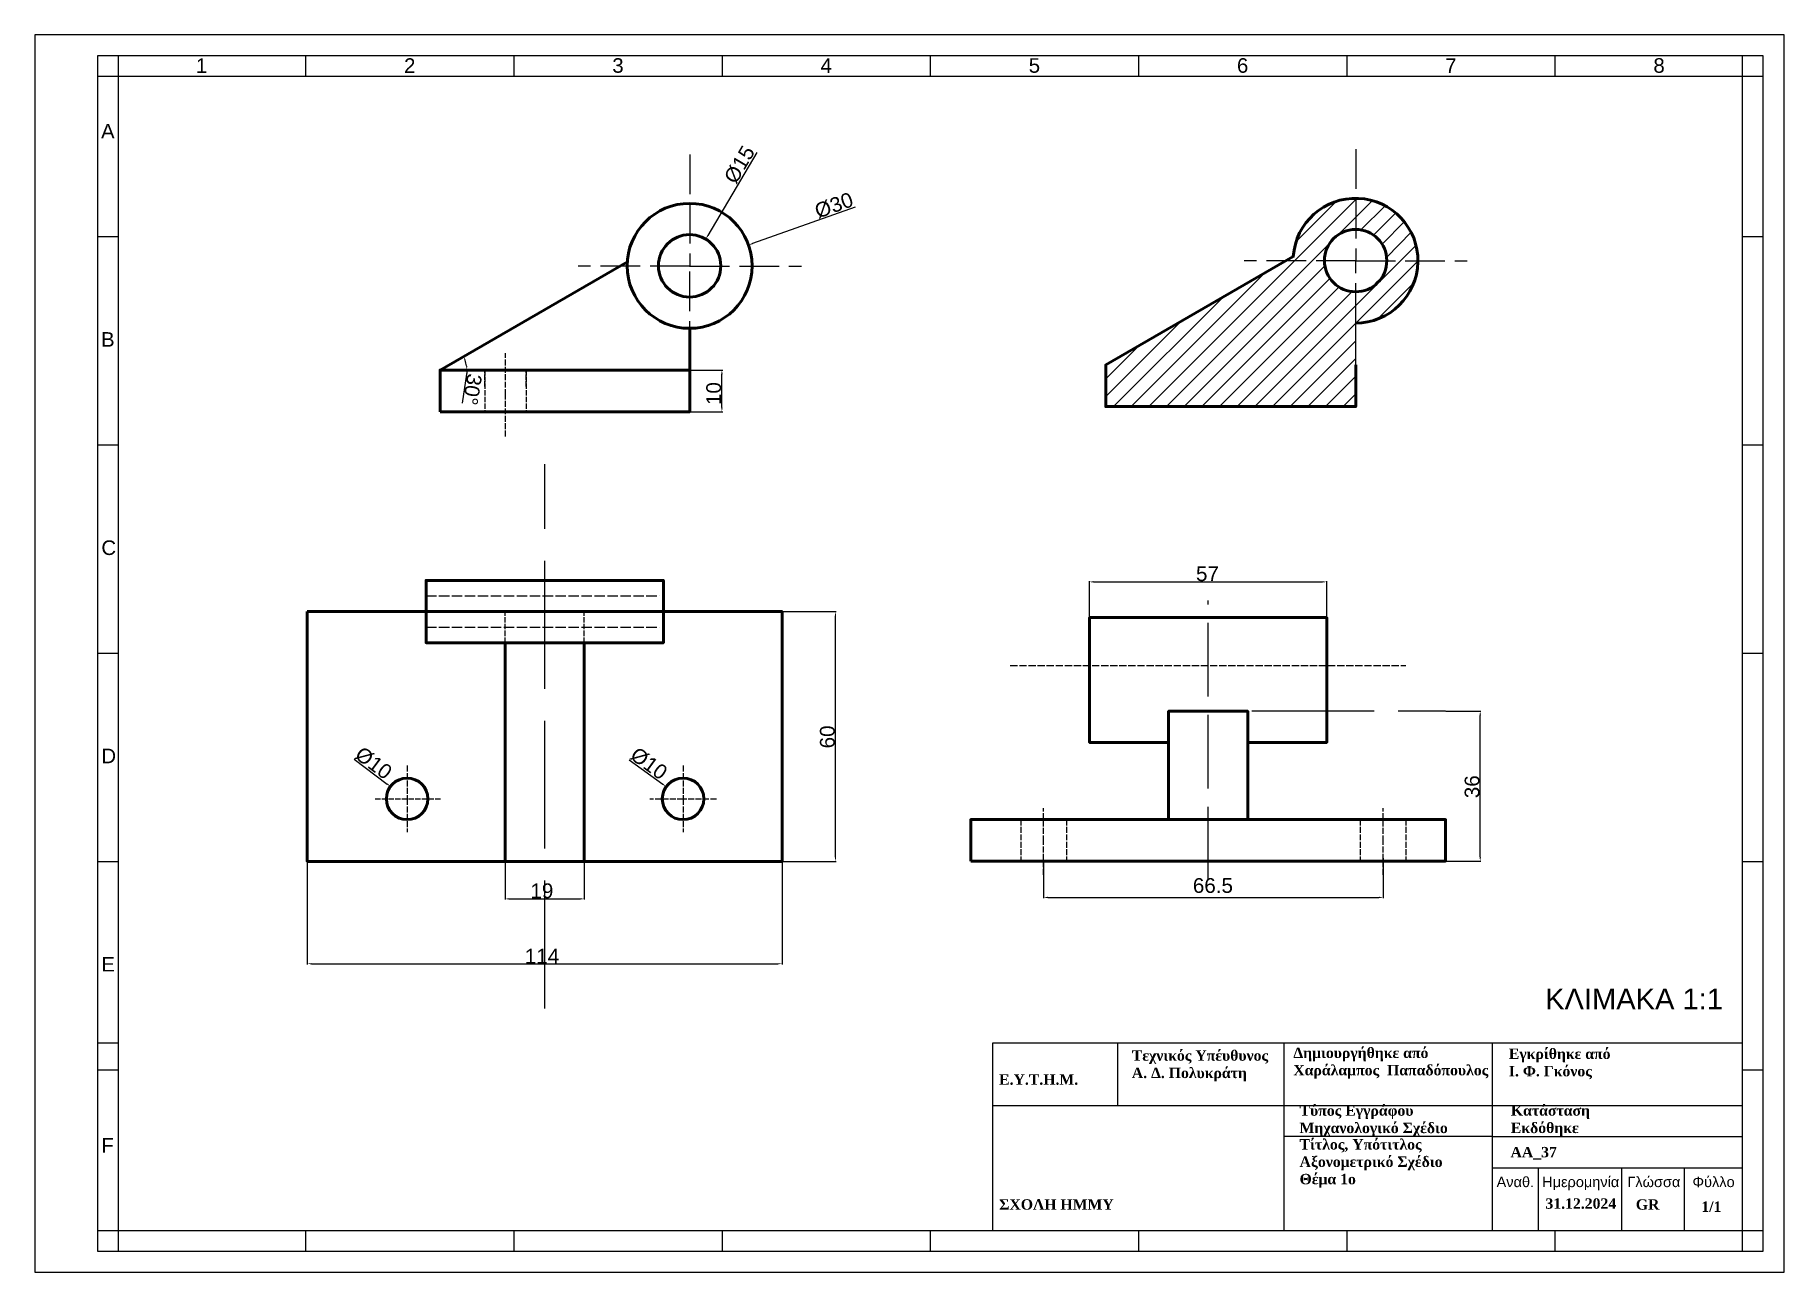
# Paper-space layout 'Templ_A3' of a CAD drawing. Header units: millimetres. Extents: x 0 to 420, y -1 to 296.
import ezdxf

# ---------------------------------------------------------------- set-up
doc = ezdxf.new("R2010")
doc.units = ezdxf.units.MM
doc.header["$MEASUREMENT"] = 0
doc.linetypes.add('PDF_IMPORT', pattern=[1, 0.8, -0.2])
doc.layers.add('NoPrint', color=7, linetype='Continuous', plot=False)
doc.layers.add('PDF9_PDF8_0', color=7, linetype='Continuous')
doc.layers.add('PDF9_Text', color=7, linetype='Continuous')
doc.styles.add('BlockTitle', font='timesbd.ttf', dxfattribs={"height": 2.5})
doc.styles.add('PDF ArialMT', font='arial.ttf')
doc.styles.get("Standard").update_dxf_attribs({"font": 'arial.ttf'})

psp = doc.layouts.new('Templ_A3')

# ---------------------------------------------------------------- linework, layer by layer
for p, q in [((415.45, 291.16), (15.45, 291.16)), ((15.45, 291.16), (15.45, 4.16)), ((20.45, 291.16), (20.45, 4.16)), ((65.45, 291.16), (65.45, 286.16)), ((115.45, 291.16), (115.45, 286.16)), ((165.45, 291.16), (165.45, 286.16)), ((215.45, 291.16), (215.45, 286.16)), ((265.45, 291.16), (265.45, 286.16)), ((315.45, 291.16), (315.45, 286.16)), ((365.45, 291.16), (365.45, 286.16)), ((410.45, 4.16), (410.45, 291.16)), ((415.45, 4.16), (415.45, 291.16)), ((415.45, 286.16), (15.45, 286.16)), ((20.45, 247.66), (15.45, 247.66)), ((415.45, 247.66), (410.45, 247.66)), ((20.45, 197.66), (15.45, 197.66)), ((415.45, 197.66), (410.45, 197.66)), ((20.45, 147.66), (15.45, 147.66)), ((415.45, 147.66), (410.45, 147.66)), ((20.45, 97.66), (15.45, 97.66)), ((415.45, 97.66), (410.45, 97.66)), ((15.45, 54.16), (20.45, 54.16)), ((230.45, 54.16), (410.45, 54.16)), ((230.45, 9.16), (230.45, 54.16)), ((260.45, 39.16), (260.45, 54.16)), ((300.45, 9.16), (300.45, 54.16)), ((350.45, 9.16), (350.45, 54.16)), ((15.45, 47.66), (20.45, 47.66)), ((410.45, 47.66), (415.45, 47.66)), ((230.45, 39.16), (410.45, 39.16)), ((350.45, 24.16), (410.45, 24.16)), ((361.45, 24.16), (361.45, 9.16)), ((381.45, 24.16), (381.45, 9.16)), ((396.45, 24.16), (396.45, 9.16)), ((15.45, 9.16), (415.45, 9.16)), ((65.45, 9.16), (65.45, 4.16)), ((115.45, 9.16), (115.45, 4.16)), ((165.45, 9.16), (165.45, 4.16)), ((215.45, 9.16), (215.45, 4.16)), ((265.45, 9.16), (265.45, 4.16)), ((315.45, 9.16), (315.45, 4.16)), ((365.45, 9.16), (365.45, 4.16)), ((15.45, 4.16), (415.45, 4.16))]:
    psp.add_line(p, q)
at = {"lineweight": 25}
for q in [(300.45, 31.66), (410.45, 31.66)]:
    psp.add_line((350.45, 31.66), q, dxfattribs=at)
for p in [(350.45, 39.16), (350.45, 39.16), (350.45, 24.16), (350.45, 24.16)]:
    psp.add_point(p)
at = {"layer": 'NoPrint'}
psp.add_lwpolyline([(0.45, -0.84), (420.45, -0.84), (420.45, 296.16), (0.45, 296.16)], close=True, dxfattribs=at)
at = {"layer": 'PDF9_PDF8_0', "linetype": 'PDF_IMPORT', "lineweight": 25, "ltscale": 11.905841}
for points in [[(157.69, 267.5), (157.69, 240.69), (130.92, 240.69)], [(317.61, 268.73), (317.61, 241.95), (290.79, 241.95)], [(157.69, 217.93), (157.69, 240.69), (184.5, 240.69)], [(317.61, 215.14), (317.61, 241.95), (344.38, 241.95)]]:
    psp.add_lwpolyline(points, dxfattribs=at)
at = {"layer": 'PDF9_PDF8_0', "color": 4, "lineweight": 25}
for points in [[(173.8, 267.96), (162.04, 248)], [(197.37, 254.83), (172.79, 246.08)], [(157.81, 240.69), (157.62, 240.69), (157.81, 240.69)], [(157.69, 240.77), (157.69, 240.62), (157.69, 240.77)], [(157.76, 215.69), (165.59, 215.69)], [(165.39, 206.72), (165.39, 214.69)], [(157.76, 205.72), (165.59, 205.72)], [(253.69, 156.37), (253.69, 165.03)], [(254.65, 164.84), (309.66, 164.84)], [(310.66, 156.37), (310.66, 165.03)], [(179.91, 157.72), (192.86, 157.72)], [(192.67, 98.74), (192.67, 156.72)], [(339.24, 133.79), (347.68, 133.79)], [(347.49, 98.82), (347.49, 132.8)], [(77.07, 122.32), (85.04, 116.31)], [(143.17, 122.13), (151.26, 116.27)], [(89.78, 112.72), (89.93, 112.72)], [(89.85, 112.65), (89.85, 112.84)], [(156, 112.72), (156.19, 112.72)], [(156.11, 112.65), (156.11, 112.84)], [(65.85, 97.66), (65.85, 72.97)], [(113.35, 97.66), (113.35, 88.57)], [(132.34, 97.66), (132.34, 88.57)], [(179.84, 97.66), (179.84, 72.97)], [(179.91, 97.74), (192.86, 97.74)], [(242.67, 97.74), (242.67, 88.92)], [(324.18, 98.48), (324.18, 88.92)], [(339.24, 97.82), (347.68, 97.82)], [(114.35, 88.73), (131.34, 88.73)], [(243.67, 89.11), (323.18, 89.11)], [(66.86, 73.16), (178.84, 73.16)]]:
    psp.add_lwpolyline(points, dxfattribs=at)
at = {"layer": 'PDF9_PDF8_0', "lineweight": 50}
psp.add_lwpolyline([(317.58, 226.99, 2.304703), (302.62, 242.96), (257.59, 216.95), (257.59, 206.94), (317.61, 206.94), (317.61, 216.95)], format="xyb", dxfattribs=at)
at = {"layer": 'PDF9_PDF8_0', "lineweight": 25}
for points in [[(267.91, 206.94), (317.92, 256.94)], [(303.35, 246.62), (312.91, 256.21)], [(313.29, 248.08), (321.61, 256.4)], [(318.81, 249.35), (324.66, 255.17)], [(321.84, 248.12), (327.2, 253.48)], [(323.93, 245.96), (329.28, 251.36)], [(325.04, 242.84), (330.93, 248.78)], [(272.16, 206.94), (311.44, 246.23)], [(293.37, 206.94), (332.13, 245.69)], [(276.39, 206.94), (310.21, 240.72)], [(297.62, 206.94), (317.61, 226.93), (332.6, 241.92)], [(263.68, 206.94), (295.61, 238.91)], [(280.62, 206.94), (311.41, 237.72)], [(284.9, 206.94), (313.57, 235.63)], [(322.77, 227.85), (331.66, 236.75)], [(259.44, 206.94), (285.6, 233.09)], [(289.14, 206.94), (316.68, 234.48)], [(257.59, 209.37), (275.54, 227.31)], [(317.61, 216.95), (317.61, 226.93)], [(301.85, 206.94), (317.61, 222.69)], [(257.59, 213.6), (265.53, 221.5)], [(306.08, 206.94), (317.61, 218.46)], [(310.33, 206.94), (317.61, 214.22)], [(314.56, 206.94), (317.61, 209.98)], [(322.07, 133.79), (310.66, 133.79), (292.67, 133.79)], [(339.17, 133.79), (327.76, 133.79)]]:
    psp.add_lwpolyline(points, dxfattribs=at)
at = {"layer": 'PDF9_PDF8_0', "lineweight": 50}
for points in [[(97.72, 215.69), (142.75, 241.7)], [(157.69, 215.69), (157.69, 225.71)], [(291.67, 126.32), (310.66, 126.32), (310.66, 156.29), (253.69, 156.29), (253.69, 126.32), (272.67, 126.32)], [(113.35, 150.25), (113.35, 97.74)], [(132.34, 150.25), (132.34, 97.74)], [(291.67, 107.79), (291.67, 133.79), (272.67, 133.79), (272.67, 107.79)], [(156.11, 112.72), (156.11, 112.72)]]:
    psp.add_lwpolyline(points, dxfattribs=at)
at = {"layer": 'PDF9_PDF8_0', "linetype": 'PDF_IMPORT', "lineweight": 25, "ltscale": 1.777939}
for points in [[(113.43, 199.75), (113.43, 209.72), (113.43, 219.74)], [(89.85, 120.73), (89.85, 112.72), (89.85, 104.75)], [(156.11, 120.73), (156.11, 112.72), (156.11, 104.75)], [(164.08, 112.72), (156.11, 112.72), (148.1, 112.72)], [(237.16, 107.79), (237.16, 97.82)], [(248.17, 107.79), (248.17, 97.82)], [(318.67, 107.79), (318.67, 97.82)], [(329.65, 107.79), (329.65, 97.82)]]:
    psp.add_lwpolyline(points, dxfattribs=at)
at = {"layer": 'PDF9_PDF8_0', "lineweight": 50}
for points in [[(97.72, 205.72), (157.69, 205.72), (157.69, 215.69), (97.72, 215.69)], [(94.36, 157.72), (94.36, 165.22), (151.37, 165.22), (151.37, 157.72), (151.37, 150.25), (94.36, 150.25)], [(65.85, 157.72), (179.84, 157.72), (179.84, 97.74), (65.85, 97.74)], [(225.18, 97.82), (339.17, 97.82), (339.17, 107.79), (225.18, 107.79)]]:
    psp.add_lwpolyline(points, close=True, dxfattribs=at)
at = {"layer": 'PDF9_PDF8_0', "color": 4, "lineweight": 25}
psp.add_lwpolyline([(104.16, 215.72, -0.038657), (104.11, 214.69), (103.03, 207.76)], format="xyb", dxfattribs=at)
at = {"layer": 'PDF9_PDF8_0', "linetype": 'PDF_IMPORT', "lineweight": 25, "ltscale": 1.608611}
for points in [[(108.46, 211.73), (108.46, 215.73), (108.46, 205.72)], [(118.44, 211.73), (118.44, 215.73), (118.44, 205.72)], [(113.35, 150.25), (113.35, 157.72)], [(132.34, 150.25), (132.34, 157.72)], [(97.86, 112.72), (89.85, 112.72), (81.84, 112.72)]]:
    psp.add_lwpolyline(points, dxfattribs=at)
at = {"layer": 'PDF9_PDF8_0', "linetype": 'PDF_IMPORT', "lineweight": 25, "ltscale": 38.395013}
psp.add_lwpolyline([(122.86, 62.42), (122.86, 193.08)], dxfattribs=at)
at = {"layer": 'PDF9_PDF8_0', "linetype": 'PDF_IMPORT', "lineweight": 25, "ltscale": 3.111393}
for points in [[(94.36, 161.47), (150.37, 161.47)], [(94.36, 153.99), (150.37, 153.99)]]:
    psp.add_lwpolyline(points, dxfattribs=at)
at = {"layer": 'PDF9_PDF8_0', "linetype": 'PDF_IMPORT', "lineweight": 25, "ltscale": 22.09724}
psp.add_lwpolyline([(282.16, 93.15), (282.16, 160.38)], dxfattribs=at)
at = {"layer": 'PDF9_PDF8_0', "linetype": 'PDF_IMPORT', "lineweight": 25, "ltscale": 2.180092}
psp.add_lwpolyline([(234.66, 144.78), (329.65, 144.78)], dxfattribs=at)
at = {"layer": 'PDF9_PDF8_0', "linetype": 'PDF_IMPORT', "lineweight": 25, "ltscale": 1.788522}
for points in [[(242.67, 94.54), (242.67, 102.55), (242.67, 110.53)], [(324.18, 94.54), (324.18, 102.55), (324.18, 110.53)]]:
    psp.add_lwpolyline(points, dxfattribs=at)
at = {"layer": 'PDF9_PDF8_0', "lineweight": 50}
for centre, radius in [((157.65, 240.73), 15), ((157.65, 240.73), 7.49), ((317.58, 241.99), 7.49), ((89.82, 112.76), 4.99), ((156.08, 112.76), 4.99)]:
    psp.add_circle(centre, radius, dxfattribs=at)
at = {"layer": 'PDF9_PDF8_0', "color": 4, "lineweight": 25}
psp.add_arc((97.68, 215.72), 6.49, 8.8549, 21.1492, dxfattribs=at)
at = {"layer": 'PDF9_PDF8_0', "color": 4, "lineweight": 25, "transparency": 33554559}
for points in [[(161.89, 248.09), (162.16, 247.93), (161.5, 247.16)], [(172.72, 246.24), (172.83, 245.93), (171.83, 245.74)], [(103.61, 217.96), (103.92, 218.12), (103.34, 218.92)], [(104.26, 216.69), (103.95, 216.69), (104.18, 215.69)], [(165.24, 214.69), (165.59, 214.69), (165.39, 215.69)], [(165.24, 206.72), (165.59, 206.72), (165.39, 205.72)], [(254.65, 165.03), (254.65, 164.7), (253.69, 164.84)], [(309.66, 165.03), (309.66, 164.7), (310.66, 164.84)], [(192.52, 156.72), (192.83, 156.72), (192.67, 157.72)], [(347.34, 132.8), (347.68, 132.8), (347.49, 133.79)], [(85.15, 116.46), (84.96, 116.19), (85.84, 115.73)], [(151.33, 116.38), (151.14, 116.12), (152.07, 115.7)], [(192.52, 98.74), (192.83, 98.74), (192.67, 97.74)], [(347.34, 98.82), (347.68, 98.82), (347.49, 97.82)], [(114.35, 88.92), (114.35, 88.57), (113.35, 88.73)], [(131.34, 88.92), (131.34, 88.57), (132.34, 88.73)], [(243.67, 89.27), (243.67, 88.92), (242.67, 89.11)], [(323.18, 89.27), (323.18, 88.92), (324.18, 89.11)], [(66.86, 73.32), (66.86, 73.02), (65.85, 73.16)], [(178.84, 73.32), (178.84, 73.02), (179.84, 73.16)]]:
    psp.add_solid(points, dxfattribs=at)

# ---------------------------------------------------------------- texts
at = {"lineweight": 25}
psp.add_text('ΚΛΙΜΑΚΑ 1:1', height=5, dxfattribs=at).set_placement((363.09, 62.22))
for s, width, heights, insert, char_height, attachment_point in [('1', 50, [5.65], (40.45, 288.81), 3.5, 5), ('2', 50, [5.65], (90.45, 288.81), 3.5, 5), ('3', 50, [5.65], (140.45, 288.81), 3.5, 5), ('4', 50, [5.65], (190.45, 288.81), 3.5, 5), ('5', 50, [5.65], (240.45, 288.81), 3.5, 5), ('6', 50, [5.65], (290.45, 288.81), 3.5, 5), ('7', 50, [5.65], (340.45, 288.81), 3.5, 5), ('8', 50, [5.65], (390.45, 288.81), 3.5, 5), ('A', 5, [0], (17.95, 274.81), 3.5, 2), ('B', 5, [0], (17.95, 224.81), 3.5, 2), ('C', 6.25, [0], (16.4, 174.81), 3.5, 1), ('D', 6.25, [0], (16.4, 124.81), 3.5, 1), ('E', 6.25, [0], (16.4, 74.81), 3.5, 1), ('F', 6.25, [0], (16.4, 31.31), 3.5, 1), ('Αναθ.  Ημερομηνία  Γλώσσα   Φύλλο', 59.0295, [0], (351.43, 22.04), 2.5, 1)]:
    psp.add_mtext_dynamic_manual_height_columns(s, width=width, gutter_width=12.5, heights=heights, dxfattribs=dict(insert=insert, char_height=char_height, attachment_point=attachment_point))
at = {"char_height": 2.5, "attachment_point": 1, "style": 'BlockTitle'}
for s, insert, width in [('{\\fTimes New Roman|b1|i0|c161|p18;Τεχνικός Υπέυθυνος ^JΑ. Δ. Πολυκράτη}', (263.84, 52.39), 35.482), ('{\\fTimes New Roman|b1|i0|c161|p18;Δημιουργήθηκε από^JΧαράλαμπος  Παπαδόπουλος}', (302.62, 53.04), 46.2852), ('{\\fTimes New Roman|b1|i0|c161|p18;Εγκρίθηκε από ^JΙ. Φ. Γκόνος}', (354.38, 52.81), 35.482), ('E.Y.T.H.M.', (231.98, 46.63), 23.7015), ('{\\fTimes New Roman|b1|i0|c161|p18;Τύπος Εγγράφου\\PΜηχανολογικό Σχέδιο}', (304.12, 39.18), 46.3347), ('{\\fTimes New Roman|b1|i0|c161|p18;Κατάσταση^JΕκδόθηκε}', (354.86, 39.19), 35.482), ('{\\fTimes New Roman|b1|i0|c161|p18;Τίτλος, Υπότιτλος\\PΑξονομετρικό Σχέδιο\\PΘέμα 1ο}', (304.12, 31.06), 46.3347), ('AA_37', (354.78, 29.19), 35.482), ('ΣΧΟΛΗ ΗΜΜΥ', (231.98, 16.63), 28.4706)]:
    psp.add_mtext(s, dxfattribs=dict(at, insert=insert, width=width))
for s, insert in [('31.12.2024', (363.16, 16.85)), ('GR', (384.86, 16.62)), ('1/1', (400.6, 16.1))]:
    psp.add_mtext(s, dxfattribs=dict(at, insert=insert))
at = {"layer": 'PDF9_Text', "lineweight": 25, "char_height": 3.541, "attachment_point": 4, "style": 'PDF ArialMT'}
for s, insert, rotation in [('Ø15', (167.27, 261), 59.4967), ('Ø30', (187.91, 253.66), 19.715), ('30°', (106.06, 214.75), 260.9909), ('10', (163.45, 207.31), 90), ('60', (190.74, 124.88), 90), ('Ø10', (78, 124.12), 323.4703), ('Ø10', (144.09, 123.98), 323.9757), ('36', (345.56, 112.92), 90)]:
    psp.add_mtext(s, dxfattribs=dict(at, insert=insert, rotation=rotation))
for s, insert in [('57', (279.25, 166.79)), ('19', (119.43, 90.66)), ('66.5', (278.5, 91.93)), ('114', (118.07, 74.99))]:
    psp.add_mtext(s, dxfattribs=dict(at, insert=insert))

doc.saveas('drawing.dxf')
